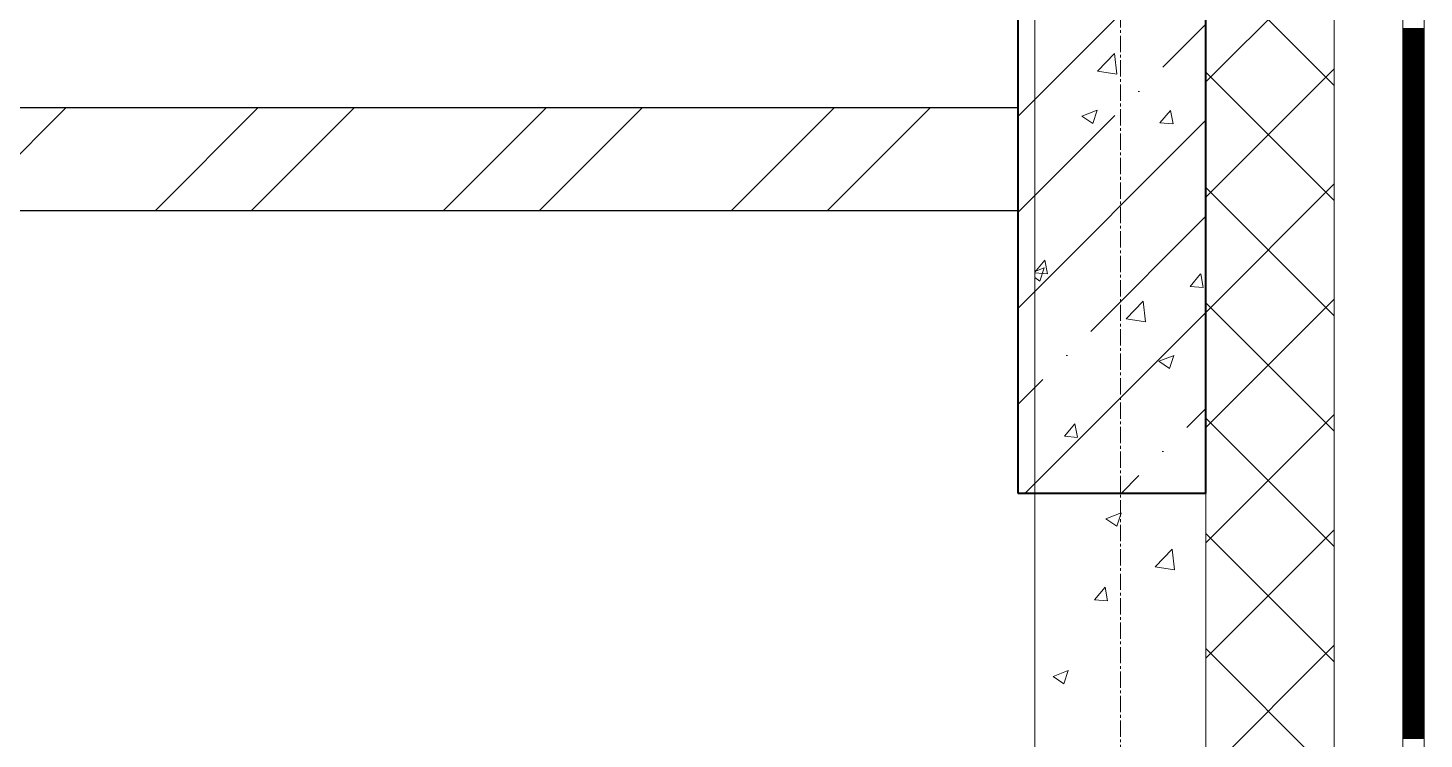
# Model space of a CAD drawing. Header units: millimetres. Extents: x -24360 to 609566, y -391049 to 148426.
# Drawn here: x 260368 to 262000, y -159737 to -158906 of the extents above; entities that cross this region are included whole.
import ezdxf

# ---------------------------------------------------------------- set-up
doc = ezdxf.new("R2010")
doc.units = ezdxf.units.MM
doc.linetypes.add('CENTER2', pattern=[28.575, 19.05, -3.175, 3.175, -3.175])
doc.linetypes.add('HIDDEN2', pattern=[4.7625, 3.175, -1.5875])
for name, color, linetype, lineweight in [('АР_Колонны', 70, 'Continuous', 30), ('АР_Стены ГКЛ', 1, 'Continuous', 15), ('АР_Стены ЖБ', 7, 'Continuous', 30), ('АР_Стены кирпич', 32, 'Continuous', 25), ('АР_Стены ПЕНОблок', 52, 'Continuous', 20), ('АР_Тонкая', 254, 'Continuous', 5), ('АР_Утеплитель', 31, 'Continuous', 0), ('АР_Штриховка', 8, 'Continuous', 0)]:
    doc.layers.add(name, color=color, linetype=linetype, lineweight=lineweight)
doc.layers.add('АР_Оси_РД_100', color=7, linetype='Continuous', lineweight=0, true_color=0x525252)

msp = doc.modelspace()

# ---------------------------------------------------------------- hatches: boundary and pattern name
at = {"layer": 'АР_Штриховка', "linetype": 'Continuous', "lineweight": 5, "true_color": 0x000000}
h = msp.add_hatch(dxfattribs=at)
h.set_pattern_fill('ANSI35', color=18, scale=25, style=0)
h.set_pattern_definition([(45, (241545, -219850), (-112.2532, 112.2532), []), (45, (241657.25, -219850), (-112.2532, 112.2532), [198.4375, -39.6875, 0, -39.6875])])
h.paths.add_polyline_path([(261745, -158250), (261525, -158250), (261525, -159450), (261745, -159450)], flags=0)
at = {"layer": 'АР_Штриховка', "linetype": 'Continuous', "lineweight": 0, "true_color": 0x000000}
h = msp.add_hatch(dxfattribs=at)
h.set_pattern_fill('ANSI32', color=18, scale=25, angle=360, style=0)
h.set_pattern_definition([(45, (241545, -219850), (-168.3798, 168.3798), []), (45, (241657.25, -219850), (-168.3798, 168.3798), [])])
h.paths.add_polyline_path([(261525, -159120), (261525, -159000), (258915, -159000), (258885, -159040), (258915, -159120)], flags=0)

# ---------------------------------------------------------------- linework, layer by layer
at = {"layer": 'АР_Колонны', "color": 18, "linetype": 'HIDDEN2', "lineweight": 25, "true_color": 0x000000}
for p, q in [((261525, -159450), (261525, -158250)), ((261745, -158250), (261745, -159450)), ((261745, -159450), (261525, -159450))]:
    msp.add_line(p, q, dxfattribs=at)
at = {"layer": 'АР_Колонны', "color": 18, "linetype": 'Continuous', "lineweight": 30, "true_color": 0x000000}
for p, q in [((261525, -158250), (261525, -159450)), ((261745, -159450), (261745, -158250)), ((261525, -159450), (261745, -159450))]:
    msp.add_line(p, q, dxfattribs=at)
at = {"layer": 'АР_Оси_РД_100', "linetype": 'CENTER2'}
for q in [(261645, -155721.321), (261645, -158150)]:
    msp.add_line((261645, -167650), q, dxfattribs=at)
at = {"layer": 'АР_Стены ГКЛ', "color": 18, "linetype": 'Continuous', "lineweight": 15, "true_color": 0x000000}
msp.add_line((260545, -159120), (260525, -159120), dxfattribs=at)
at = {"layer": 'АР_Стены ЖБ', "color": 18, "linetype": 'Continuous', "lineweight": 40, "true_color": 0x000000}
for p, q in [((261525, -158250), (261525, -159450)), ((261745, -159450), (261745, -158250)), ((261525, -159450), (261745, -159450))]:
    msp.add_line(p, q, dxfattribs=at)
at = {"layer": 'АР_Стены кирпич', "color": 18, "linetype": 'Continuous', "lineweight": 25, "true_color": 0x000000}
for p, q in [((261525, -159000), (258915, -159000)), ((261525, -159120), (261525, -159000)), ((258915, -159120), (261525, -159120))]:
    msp.add_line(p, q, dxfattribs=at)
at = {"layer": 'АР_Стены ПЕНОблок', "color": 18, "linetype": 'Continuous', "lineweight": 20, "true_color": 0x000000}
for p, q in [((261545, -158150), (261545, -168350)), ((261745, -168350), (261745, -158150))]:
    msp.add_line(p, q, dxfattribs=at)
at = {"layer": 'АР_Тонкая', "color": 18, "linetype": 'Continuous', "lineweight": 5, "true_color": 0x000000}
for p, q in [((261895, -158150), (261895, -168350)), ((261975, -168350), (261975, -158150)), ((261975, -158150), (261975, -168350)), ((262000, -168350), (262000, -158150))]:
    msp.add_line(p, q, dxfattribs=at)
at = {"layer": 'АР_Утеплитель', "color": 18, "linetype": 'Continuous', "lineweight": 0, "true_color": 0x000000}
for p, q in [((261745, -158150), (261745, -168350)), ((261895, -168350), (261895, -158150))]:
    msp.add_line(p, q, dxfattribs=at)
at = {"layer": 'АР_Штриховка', "color": 18, "linetype": 'Continuous', "lineweight": 0, "true_color": 0x000000}
for p, q in [((261745, -158969.44), (261895, -158819.44)), ((261895, -158973.583), (261745, -158823.583)), ((261975, -158907), (262000, -158907)), ((261975, -158908), (262000, -158908)), ((261975, -158909), (262000, -158909)), ((261975, -158910), (262000, -158910)), ((261975, -158911), (262000, -158911)), ((261975, -158912), (262000, -158912)), ((261975, -158913), (262000, -158913)), ((261975, -158914), (262000, -158914)), ((261975, -158915), (262000, -158915)), ((261975, -158916), (262000, -158916)), ((261975, -158917), (262000, -158917)), ((261975, -158918), (262000, -158918)), ((261975, -158919), (262000, -158919)), ((261975, -158920), (262000, -158920)), ((261975, -158921), (262000, -158921)), ((261975, -158922), (262000, -158922)), ((261618.208, -158957.116), (261637.992, -158936.497)), ((261640.823, -158960.616), (261638.016, -158936.494)), ((261975, -158923), (262000, -158923)), ((261975, -158924), (262000, -158924)), ((261975, -158925), (262000, -158925)), ((261975, -158926), (262000, -158926)), ((261975, -158927), (262000, -158927)), ((261975, -158928), (262000, -158928)), ((261975, -158929), (262000, -158929)), ((261975, -158930), (262000, -158930)), ((261975, -158931), (262000, -158931)), ((261975, -158932), (262000, -158932)), ((261975, -158933), (262000, -158933)), ((261975, -158934), (262000, -158934)), ((261975, -158935), (262000, -158935)), ((261975, -158936), (262000, -158936)), ((261975, -158937), (262000, -158937)), ((261975, -158938), (262000, -158938)), ((261745, -159104.144), (261895, -158954.144)), ((261975, -158939), (262000, -158939)), ((261975, -158940), (262000, -158940)), ((261975, -158941), (262000, -158941)), ((261975, -158942), (262000, -158942)), ((261975, -158943), (262000, -158943)), ((261975, -158944), (262000, -158944)), ((261975, -158945), (262000, -158945)), ((261975, -158946), (262000, -158946)), ((261975, -158947), (262000, -158947)), ((261975, -158948), (262000, -158948)), ((261975, -158949), (262000, -158949)), ((261975, -158950), (262000, -158950)), ((261975, -158951), (262000, -158951)), ((261975, -158952), (262000, -158952)), ((261975, -158953), (262000, -158953)), ((261975, -158954), (262000, -158954)), ((261618.226, -158957.154), (261640.816, -158960.658)), ((261895, -159108.287), (261745, -158958.287)), ((261975, -158955), (262000, -158955)), ((261975, -158956), (262000, -158956)), ((261975, -158957), (262000, -158957)), ((261975, -158958), (262000, -158958)), ((261975, -158959), (262000, -158959)), ((261975, -158960), (262000, -158960)), ((261975, -158961), (262000, -158961)), ((261975, -158962), (262000, -158962)), ((261975, -158963), (262000, -158963)), ((261975, -158964), (262000, -158964)), ((261975, -158965), (262000, -158965)), ((261975, -158966), (262000, -158966)), ((261975, -158967), (262000, -158967)), ((261975, -158968), (262000, -158968)), ((261975, -158969), (262000, -158969)), ((261975, -158970), (262000, -158970)), ((261975, -158971), (262000, -158971)), ((261975, -158972), (262000, -158972)), ((261975, -158973), (262000, -158973)), ((261975, -158974), (262000, -158974)), ((261975, -158975), (262000, -158975)), ((261975, -158976), (262000, -158976)), ((261975, -158977), (262000, -158977)), ((261975, -158978), (262000, -158978)), ((261975, -158979), (262000, -158979)), ((261975, -158980), (262000, -158980)), ((261975, -158981), (262000, -158981)), ((261975, -158982), (262000, -158982)), ((261975, -158983), (262000, -158983)), ((261975, -158984), (262000, -158984)), ((261975, -158985), (262000, -158985)), ((261975, -158986), (262000, -158986)), ((261975, -158987), (262000, -158987)), ((261600.06, -159009.481), (261617.845, -159002.654)), ((261612.678, -159018.052), (261617.828, -159002.703)), ((261691.258, -159017.41), (261703.503, -159002.817)), ((261706.527, -159018.724), (261703.591, -159002.802)), ((261975, -158988), (262000, -158988)), ((261975, -158989), (262000, -158989)), ((261975, -158990), (262000, -158990)), ((261975, -158991), (262000, -158991)), ((261975, -158992), (262000, -158992)), ((261975, -158993), (262000, -158993)), ((261975, -158994), (262000, -158994)), ((261975, -158995), (262000, -158995)), ((261975, -158996), (262000, -158996)), ((261975, -158997), (262000, -158997)), ((261975, -158998), (262000, -158998)), ((261975, -158999), (262000, -158999)), ((261975, -159000), (262000, -159000)), ((261975, -159001), (262000, -159001)), ((261975, -159002), (262000, -159002)), ((261975, -159003), (262000, -159003)), ((261600.039, -159009.529), (261612.673, -159018.051)), ((261691.258, -159017.412), (261706.44, -159018.74)), ((261975, -159004), (262000, -159004)), ((261975, -159005), (262000, -159005)), ((261975, -159006), (262000, -159006)), ((261975, -159007), (262000, -159007)), ((261975, -159008), (262000, -159008)), ((261975, -159009), (262000, -159009)), ((261975, -159010), (262000, -159010)), ((261975, -159011), (262000, -159011)), ((261975, -159012), (262000, -159012)), ((261975, -159013), (262000, -159013)), ((261975, -159014), (262000, -159014)), ((261975, -159015), (262000, -159015)), ((261975, -159016), (262000, -159016)), ((261975, -159017), (262000, -159017)), ((261975, -159018), (262000, -159018)), ((261975, -159019), (262000, -159019)), ((261975, -159020), (262000, -159020)), ((261975, -159021), (262000, -159021)), ((261975, -159022), (262000, -159022)), ((261975, -159023), (262000, -159023)), ((261975, -159024), (262000, -159024)), ((261975, -159025), (262000, -159025)), ((261975, -159026), (262000, -159026)), ((261975, -159027), (262000, -159027)), ((261975, -159028), (262000, -159028)), ((261975, -159029), (262000, -159029)), ((261975, -159030), (262000, -159030)), ((261975, -159031), (262000, -159031)), ((261975, -159032), (262000, -159032)), ((261975, -159033), (262000, -159033)), ((261975, -159034), (262000, -159034)), ((261975, -159035), (262000, -159035)), ((261975, -159036), (262000, -159036)), ((261975, -159037), (262000, -159037)), ((261975, -159038), (262000, -159038)), ((261975, -159039), (262000, -159039)), ((261975, -159040), (262000, -159040)), ((261975, -159041), (262000, -159041)), ((261975, -159042), (262000, -159042)), ((261975, -159043), (262000, -159043)), ((261975, -159044), (262000, -159044)), ((261975, -159045), (262000, -159045)), ((261975, -159046), (262000, -159046)), ((261975, -159047), (262000, -159047)), ((261975, -159048), (262000, -159048)), ((261975, -159049), (262000, -159049)), ((261975, -159050), (262000, -159050)), ((261975, -159051), (262000, -159051)), ((261975, -159052), (262000, -159052)), ((261975, -159053), (262000, -159053)), ((261975, -159054), (262000, -159054)), ((261975, -159055), (262000, -159055)), ((261975, -159056), (262000, -159056)), ((261975, -159057), (262000, -159057)), ((261975, -159058), (262000, -159058)), ((261975, -159059), (262000, -159059)), ((261975, -159060), (262000, -159060)), ((261975, -159061), (262000, -159061)), ((261975, -159062), (262000, -159062)), ((261975, -159063), (262000, -159063)), ((261975, -159064), (262000, -159064)), ((261975, -159065), (262000, -159065)), ((261975, -159066), (262000, -159066)), ((261975, -159067), (262000, -159067)), ((261975, -159068), (262000, -159068)), ((261975, -159069), (262000, -159069)), ((261975, -159070), (262000, -159070)), ((261975, -159071), (262000, -159071)), ((261975, -159072), (262000, -159072)), ((261975, -159073), (262000, -159073)), ((261975, -159074), (262000, -159074)), ((261975, -159075), (262000, -159075)), ((261975, -159076), (262000, -159076)), ((261975, -159077), (262000, -159077)), ((261975, -159078), (262000, -159078)), ((261975, -159079), (262000, -159079)), ((261975, -159080), (262000, -159080)), ((261975, -159081), (262000, -159081)), ((261975, -159082), (262000, -159082)), ((261975, -159083), (262000, -159083)), ((261975, -159084), (262000, -159084)), ((261975, -159085), (262000, -159085)), ((261745, -159238.847), (261895, -159088.847)), ((261895, -159242.991), (261745, -159092.991)), ((261975, -159086), (262000, -159086)), ((261975, -159087), (262000, -159087)), ((261975, -159088), (262000, -159088)), ((261975, -159089), (262000, -159089)), ((261975, -159090), (262000, -159090)), ((261975, -159091), (262000, -159091)), ((261975, -159092), (262000, -159092)), ((261975, -159093), (262000, -159093)), ((261975, -159094), (262000, -159094)), ((261975, -159095), (262000, -159095)), ((261975, -159096), (262000, -159096)), ((261975, -159097), (262000, -159097)), ((261975, -159098), (262000, -159098)), ((261975, -159099), (262000, -159099)), ((261975, -159100), (262000, -159100)), ((261975, -159101), (262000, -159101)), ((261975, -159102), (262000, -159102)), ((261975, -159103), (262000, -159103)), ((261975, -159104), (262000, -159104)), ((261975, -159105), (262000, -159105)), ((261975, -159106), (262000, -159106)), ((261975, -159107), (262000, -159107)), ((261975, -159108), (262000, -159108)), ((261975, -159109), (262000, -159109)), ((261975, -159110), (262000, -159110)), ((261975, -159111), (262000, -159111)), ((261975, -159112), (262000, -159112)), ((261975, -159113), (262000, -159113)), ((261975, -159114), (262000, -159114)), ((261975, -159115), (262000, -159115)), ((261975, -159116), (262000, -159116)), ((261975, -159117), (262000, -159117)), ((261975, -159118), (262000, -159118)), ((261975, -159119), (262000, -159119)), ((261975, -159120), (262000, -159120)), ((261975, -159121), (262000, -159121)), ((261975, -159122), (262000, -159122)), ((261975, -159123), (262000, -159123)), ((261975, -159124), (262000, -159124)), ((261975, -159125), (262000, -159125)), ((261975, -159126), (262000, -159126)), ((261975, -159127), (262000, -159127)), ((261975, -159128), (262000, -159128)), ((261975, -159129), (262000, -159129)), ((261975, -159130), (262000, -159130)), ((261975, -159131), (262000, -159131)), ((261975, -159132), (262000, -159132)), ((261975, -159133), (262000, -159133)), ((261975, -159134), (262000, -159134)), ((261975, -159135), (262000, -159135)), ((261975, -159136), (262000, -159136)), ((261975, -159137), (262000, -159137)), ((261975, -159138), (262000, -159138)), ((261975, -159139), (262000, -159139)), ((261975, -159140), (262000, -159140)), ((261975, -159141), (262000, -159141)), ((261975, -159142), (262000, -159142)), ((261975, -159143), (262000, -159143)), ((261975, -159144), (262000, -159144)), ((261975, -159145), (262000, -159145)), ((261975, -159146), (262000, -159146)), ((261975, -159147), (262000, -159147)), ((261975, -159148), (262000, -159148)), ((261975, -159149), (262000, -159149)), ((261975, -159150), (262000, -159150)), ((261975, -159151), (262000, -159151)), ((261975, -159152), (262000, -159152)), ((261975, -159153), (262000, -159153)), ((261975, -159154), (262000, -159154)), ((261975, -159155), (262000, -159155)), ((261975, -159156), (262000, -159156)), ((261975, -159157), (262000, -159157)), ((261975, -159158), (262000, -159158)), ((261975, -159159), (262000, -159159)), ((261975, -159160), (262000, -159160)), ((261975, -159161), (262000, -159161)), ((261975, -159162), (262000, -159162)), ((261975, -159163), (262000, -159163)), ((261975, -159164), (262000, -159164)), ((261975, -159165), (262000, -159165)), ((261975, -159166), (262000, -159166)), ((261975, -159167), (262000, -159167)), ((261545, -159191.714), (261556.562, -159177.935)), ((261559.586, -159193.842), (261556.649, -159177.92)), ((261975, -159168), (262000, -159168)), ((261975, -159169), (262000, -159169)), ((261975, -159170), (262000, -159170)), ((261975, -159171), (262000, -159171)), ((261975, -159172), (262000, -159172)), ((261975, -159173), (262000, -159173)), ((261975, -159174), (262000, -159174)), ((261975, -159175), (262000, -159175)), ((261975, -159176), (262000, -159176)), ((261975, -159177), (262000, -159177)), ((261975, -159178), (262000, -159178)), ((261975, -159179), (262000, -159179)), ((261975, -159180), (262000, -159180)), ((261975, -159181), (262000, -159181)), ((261975, -159182), (262000, -159182)), ((261975, -159183), (262000, -159183)), ((261545, -159191.081), (261556.043, -159186.842)), ((261545, -159192.589), (261559.498, -159193.858)), ((261545, -159198.279), (261550.871, -159202.239)), ((261550.876, -159202.24), (261556.026, -159186.891)), ((261726.501, -159208.467), (261738.746, -159193.874)), ((261741.77, -159209.781), (261738.833, -159193.859)), ((261975, -159184), (262000, -159184)), ((261975, -159185), (262000, -159185)), ((261975, -159186), (262000, -159186)), ((261975, -159187), (262000, -159187)), ((261975, -159188), (262000, -159188)), ((261975, -159189), (262000, -159189)), ((261975, -159190), (262000, -159190)), ((261975, -159191), (262000, -159191)), ((261975, -159192), (262000, -159192)), ((261975, -159193), (262000, -159193)), ((261975, -159194), (262000, -159194)), ((261975, -159195), (262000, -159195)), ((261975, -159196), (262000, -159196)), ((261975, -159197), (262000, -159197)), ((261975, -159198), (262000, -159198)), ((261975, -159199), (262000, -159199)), ((261726.501, -159208.469), (261741.683, -159209.797)), ((261975, -159200), (262000, -159200)), ((261975, -159201), (262000, -159201)), ((261975, -159202), (262000, -159202)), ((261975, -159203), (262000, -159203)), ((261975, -159204), (262000, -159204)), ((261975, -159205), (262000, -159205)), ((261975, -159206), (262000, -159206)), ((261975, -159207), (262000, -159207)), ((261975, -159208), (262000, -159208)), ((261975, -159209), (262000, -159209)), ((261975, -159210), (262000, -159210)), ((261975, -159211), (262000, -159211)), ((261975, -159212), (262000, -159212)), ((261975, -159213), (262000, -159213)), ((261975, -159214), (262000, -159214)), ((261975, -159215), (262000, -159215)), ((261975, -159216), (262000, -159216)), ((261651.883, -159246.584), (261671.667, -159225.965)), ((261674.497, -159250.085), (261671.691, -159225.962)), ((261745, -159373.551), (261895, -159223.551)), ((261895, -159377.695), (261745, -159227.695)), ((261975, -159217), (262000, -159217)), ((261975, -159218), (262000, -159218)), ((261975, -159219), (262000, -159219)), ((261975, -159220), (262000, -159220)), ((261975, -159221), (262000, -159221)), ((261975, -159222), (262000, -159222)), ((261975, -159223), (262000, -159223)), ((261975, -159224), (262000, -159224)), ((261975, -159225), (262000, -159225)), ((261975, -159226), (262000, -159226)), ((261975, -159227), (262000, -159227)), ((261975, -159228), (262000, -159228)), ((261975, -159229), (262000, -159229)), ((261975, -159230), (262000, -159230)), ((261975, -159231), (262000, -159231)), ((261975, -159232), (262000, -159232)), ((261651.901, -159246.622), (261674.491, -159250.126)), ((261975, -159233), (262000, -159233)), ((261975, -159234), (262000, -159234)), ((261975, -159235), (262000, -159235)), ((261975, -159236), (262000, -159236)), ((261975, -159237), (262000, -159237)), ((261975, -159238), (262000, -159238)), ((261975, -159239), (262000, -159239)), ((261975, -159240), (262000, -159240)), ((261975, -159241), (262000, -159241)), ((261975, -159242), (262000, -159242)), ((261975, -159243), (262000, -159243)), ((261975, -159244), (262000, -159244)), ((261975, -159245), (262000, -159245)), ((261975, -159246), (262000, -159246)), ((261975, -159247), (262000, -159247)), ((261975, -159248), (262000, -159248)), ((261975, -159249), (262000, -159249)), ((261975, -159250), (262000, -159250)), ((261975, -159251), (262000, -159251)), ((261975, -159252), (262000, -159252)), ((261975, -159253), (262000, -159253)), ((261975, -159254), (262000, -159254)), ((261975, -159255), (262000, -159255)), ((261975, -159256), (262000, -159256)), ((261975, -159257), (262000, -159257)), ((261975, -159258), (262000, -159258)), ((261975, -159259), (262000, -159259)), ((261975, -159260), (262000, -159260)), ((261975, -159261), (262000, -159261)), ((261975, -159262), (262000, -159262)), ((261975, -159263), (262000, -159263)), ((261975, -159264), (262000, -159264)), ((261975, -159265), (262000, -159265)), ((261975, -159266), (262000, -159266)), ((261975, -159267), (262000, -159267)), ((261975, -159268), (262000, -159268)), ((261975, -159269), (262000, -159269)), ((261975, -159270), (262000, -159270)), ((261975, -159271), (262000, -159271)), ((261975, -159272), (262000, -159272)), ((261975, -159273), (262000, -159273)), ((261975, -159274), (262000, -159274)), ((261975, -159275), (262000, -159275)), ((261975, -159276), (262000, -159276)), ((261975, -159277), (262000, -159277)), ((261975, -159278), (262000, -159278)), ((261975, -159279), (262000, -159279)), ((261975, -159280), (262000, -159280)), ((261975, -159281), (262000, -159281)), ((261689.851, -159295.982), (261702.485, -159304.504)), ((261689.873, -159295.934), (261707.657, -159289.107)), ((261702.49, -159304.506), (261707.64, -159289.157)), ((261975, -159282), (262000, -159282)), ((261975, -159283), (262000, -159283)), ((261975, -159284), (262000, -159284)), ((261975, -159285), (262000, -159285)), ((261975, -159286), (262000, -159286)), ((261975, -159287), (262000, -159287)), ((261975, -159288), (262000, -159288)), ((261975, -159289), (262000, -159289)), ((261975, -159290), (262000, -159290)), ((261975, -159291), (262000, -159291)), ((261975, -159292), (262000, -159292)), ((261975, -159293), (262000, -159293)), ((261975, -159294), (262000, -159294)), ((261975, -159295), (262000, -159295)), ((261975, -159296), (262000, -159296)), ((261975, -159297), (262000, -159297)), ((261975, -159298), (262000, -159298)), ((261975, -159299), (262000, -159299)), ((261975, -159300), (262000, -159300)), ((261975, -159301), (262000, -159301)), ((261975, -159302), (262000, -159302)), ((261975, -159303), (262000, -159303)), ((261975, -159304), (262000, -159304)), ((261975, -159305), (262000, -159305)), ((261975, -159306), (262000, -159306)), ((261975, -159307), (262000, -159307)), ((261975, -159308), (262000, -159308)), ((261975, -159309), (262000, -159309)), ((261975, -159310), (262000, -159310)), ((261975, -159311), (262000, -159311)), ((261975, -159312), (262000, -159312)), ((261975, -159313), (262000, -159313)), ((261975, -159314), (262000, -159314)), ((261975, -159315), (262000, -159315)), ((261975, -159316), (262000, -159316)), ((261975, -159317), (262000, -159317)), ((261975, -159318), (262000, -159318)), ((261975, -159319), (262000, -159319)), ((261975, -159320), (262000, -159320)), ((261975, -159321), (262000, -159321)), ((261975, -159322), (262000, -159322)), ((261975, -159323), (262000, -159323)), ((261975, -159324), (262000, -159324)), ((261975, -159325), (262000, -159325)), ((261975, -159326), (262000, -159326)), ((261975, -159327), (262000, -159327)), ((261975, -159328), (262000, -159328)), ((261975, -159329), (262000, -159329)), ((261975, -159330), (262000, -159330)), ((261975, -159331), (262000, -159331)), ((261975, -159332), (262000, -159332)), ((261975, -159333), (262000, -159333)), ((261975, -159334), (262000, -159334)), ((261975, -159335), (262000, -159335)), ((261975, -159336), (262000, -159336)), ((261975, -159337), (262000, -159337)), ((261975, -159338), (262000, -159338)), ((261975, -159339), (262000, -159339)), ((261975, -159340), (262000, -159340)), ((261975, -159341), (262000, -159341)), ((261975, -159342), (262000, -159342)), ((261975, -159343), (262000, -159343)), ((261975, -159344), (262000, -159344)), ((261975, -159345), (262000, -159345)), ((261975, -159346), (262000, -159346)), ((261745, -159508.255), (261895, -159358.255)), ((261895, -159512.399), (261745, -159362.399)), ((261975, -159347), (262000, -159347)), ((261975, -159348), (262000, -159348)), ((261975, -159349), (262000, -159349)), ((261975, -159350), (262000, -159350)), ((261975, -159351), (262000, -159351)), ((261975, -159352), (262000, -159352)), ((261975, -159353), (262000, -159353)), ((261975, -159354), (262000, -159354)), ((261975, -159355), (262000, -159355)), ((261975, -159356), (262000, -159356)), ((261975, -159357), (262000, -159357)), ((261975, -159358), (262000, -159358)), ((261975, -159359), (262000, -159359)), ((261975, -159360), (262000, -159360)), ((261975, -159361), (262000, -159361)), ((261975, -159362), (262000, -159362)), ((261975, -159363), (262000, -159363)), ((261579.56, -159383.585), (261591.805, -159368.992)), ((261594.829, -159384.899), (261591.892, -159368.977)), ((261975, -159364), (262000, -159364)), ((261975, -159365), (262000, -159365)), ((261975, -159366), (262000, -159366)), ((261975, -159367), (262000, -159367)), ((261975, -159368), (262000, -159368)), ((261975, -159369), (262000, -159369)), ((261975, -159370), (262000, -159370)), ((261975, -159371), (262000, -159371)), ((261975, -159372), (262000, -159372)), ((261975, -159373), (262000, -159373)), ((261975, -159374), (262000, -159374)), ((261975, -159375), (262000, -159375)), ((261975, -159376), (262000, -159376)), ((261975, -159377), (262000, -159377)), ((261975, -159378), (262000, -159378)), ((261975, -159379), (262000, -159379)), ((261579.56, -159383.586), (261594.742, -159384.915)), ((261975, -159380), (262000, -159380)), ((261975, -159381), (262000, -159381)), ((261975, -159382), (262000, -159382)), ((261975, -159383), (262000, -159383)), ((261975, -159384), (262000, -159384)), ((261975, -159385), (262000, -159385)), ((261975, -159386), (262000, -159386)), ((261975, -159387), (262000, -159387)), ((261975, -159388), (262000, -159388)), ((261975, -159389), (262000, -159389)), ((261975, -159390), (262000, -159390)), ((261975, -159391), (262000, -159391)), ((261975, -159392), (262000, -159392)), ((261975, -159393), (262000, -159393)), ((261975, -159394), (262000, -159394)), ((261975, -159395), (262000, -159395)), ((261975, -159396), (262000, -159396)), ((261975, -159397), (262000, -159397)), ((261975, -159398), (262000, -159398)), ((261975, -159399), (262000, -159399)), ((261975, -159400), (262000, -159400)), ((261975, -159401), (262000, -159401)), ((261975, -159402), (262000, -159402)), ((261975, -159403), (262000, -159403)), ((261975, -159404), (262000, -159404)), ((261975, -159405), (262000, -159405)), ((261975, -159406), (262000, -159406)), ((261975, -159407), (262000, -159407)), ((261975, -159408), (262000, -159408)), ((261975, -159409), (262000, -159409)), ((261975, -159410), (262000, -159410)), ((261975, -159411), (262000, -159411)), ((261975, -159412), (262000, -159412)), ((261975, -159413), (262000, -159413)), ((261975, -159414), (262000, -159414)), ((261975, -159415), (262000, -159415)), ((261975, -159416), (262000, -159416)), ((261975, -159417), (262000, -159417)), ((261975, -159418), (262000, -159418)), ((261975, -159419), (262000, -159419)), ((261975, -159420), (262000, -159420)), ((261975, -159421), (262000, -159421)), ((261975, -159422), (262000, -159422)), ((261975, -159423), (262000, -159423)), ((261975, -159424), (262000, -159424)), ((261975, -159425), (262000, -159425)), ((261975, -159426), (262000, -159426)), ((261975, -159427), (262000, -159427)), ((261975, -159428), (262000, -159428)), ((261975, -159429), (262000, -159429)), ((261975, -159430), (262000, -159430)), ((261975, -159431), (262000, -159431)), ((261975, -159432), (262000, -159432)), ((261975, -159433), (262000, -159433)), ((261975, -159434), (262000, -159434)), ((261975, -159435), (262000, -159435)), ((261975, -159436), (262000, -159436)), ((261975, -159437), (262000, -159437)), ((261975, -159438), (262000, -159438)), ((261975, -159439), (262000, -159439)), ((261975, -159440), (262000, -159440)), ((261975, -159441), (262000, -159441)), ((261975, -159442), (262000, -159442)), ((261975, -159443), (262000, -159443)), ((261975, -159444), (262000, -159444)), ((261975, -159445), (262000, -159445)), ((261975, -159446), (262000, -159446)), ((261975, -159447), (262000, -159447)), ((261975, -159448), (262000, -159448)), ((261975, -159449), (262000, -159449)), ((261975, -159450), (262000, -159450)), ((261975, -159451), (262000, -159451)), ((261975, -159452), (262000, -159452)), ((261975, -159453), (262000, -159453)), ((261975, -159454), (262000, -159454)), ((261975, -159455), (262000, -159455)), ((261975, -159456), (262000, -159456)), ((261975, -159457), (262000, -159457)), ((261975, -159458), (262000, -159458)), ((261975, -159459), (262000, -159459)), ((261975, -159460), (262000, -159460)), ((261628.07, -159480.122), (261645.855, -159473.295)), ((261640.688, -159488.694), (261645.838, -159473.344)), ((261975, -159461), (262000, -159461)), ((261975, -159462), (262000, -159462)), ((261975, -159463), (262000, -159463)), ((261975, -159464), (262000, -159464)), ((261975, -159465), (262000, -159465)), ((261975, -159466), (262000, -159466)), ((261975, -159467), (262000, -159467)), ((261975, -159468), (262000, -159468)), ((261975, -159469), (262000, -159469)), ((261975, -159470), (262000, -159470)), ((261975, -159471), (262000, -159471)), ((261975, -159472), (262000, -159472)), ((261975, -159473), (262000, -159473)), ((261975, -159474), (262000, -159474)), ((261975, -159475), (262000, -159475)), ((261975, -159476), (262000, -159476)), ((261975, -159477), (262000, -159477)), ((261628.049, -159480.17), (261640.683, -159488.692)), ((261745, -159642.959), (261895, -159492.959)), ((261975, -159478), (262000, -159478)), ((261975, -159479), (262000, -159479)), ((261975, -159480), (262000, -159480)), ((261975, -159481), (262000, -159481)), ((261975, -159482), (262000, -159482)), ((261975, -159483), (262000, -159483)), ((261975, -159484), (262000, -159484)), ((261975, -159485), (262000, -159485)), ((261975, -159486), (262000, -159486)), ((261975, -159487), (262000, -159487)), ((261975, -159488), (262000, -159488)), ((261975, -159489), (262000, -159489)), ((261975, -159490), (262000, -159490)), ((261975, -159491), (262000, -159491)), ((261975, -159492), (262000, -159492)), ((261975, -159493), (262000, -159493)), ((261895, -159647.103), (261745, -159497.103)), ((261975, -159494), (262000, -159494)), ((261975, -159495), (262000, -159495)), ((261975, -159496), (262000, -159496)), ((261975, -159497), (262000, -159497)), ((261975, -159498), (262000, -159498)), ((261975, -159499), (262000, -159499)), ((261975, -159500), (262000, -159500)), ((261975, -159501), (262000, -159501)), ((261975, -159502), (262000, -159502)), ((261975, -159503), (262000, -159503)), ((261975, -159504), (262000, -159504)), ((261975, -159505), (262000, -159505)), ((261975, -159506), (262000, -159506)), ((261975, -159507), (262000, -159507)), ((261975, -159508), (262000, -159508)), ((261975, -159509), (262000, -159509)), ((261685.558, -159536.052), (261705.342, -159515.434)), ((261708.172, -159539.553), (261705.366, -159515.431)), ((261975, -159510), (262000, -159510)), ((261975, -159511), (262000, -159511)), ((261975, -159512), (262000, -159512)), ((261975, -159513), (262000, -159513)), ((261975, -159514), (262000, -159514)), ((261975, -159515), (262000, -159515)), ((261975, -159516), (262000, -159516)), ((261975, -159517), (262000, -159517)), ((261975, -159518), (262000, -159518)), ((261975, -159519), (262000, -159519)), ((261975, -159520), (262000, -159520)), ((261975, -159521), (262000, -159521)), ((261975, -159522), (262000, -159522)), ((261975, -159523), (262000, -159523)), ((261975, -159524), (262000, -159524)), ((261975, -159525), (262000, -159525)), ((261975, -159526), (262000, -159526)), ((261685.576, -159536.09), (261708.166, -159539.594)), ((261975, -159527), (262000, -159527)), ((261975, -159528), (262000, -159528)), ((261975, -159529), (262000, -159529)), ((261975, -159530), (262000, -159530)), ((261975, -159531), (262000, -159531)), ((261975, -159532), (262000, -159532)), ((261975, -159533), (262000, -159533)), ((261975, -159534), (262000, -159534)), ((261975, -159535), (262000, -159535)), ((261975, -159536), (262000, -159536)), ((261975, -159537), (262000, -159537)), ((261975, -159538), (262000, -159538)), ((261975, -159539), (262000, -159539)), ((261975, -159540), (262000, -159540)), ((261975, -159541), (262000, -159541)), ((261975, -159542), (262000, -159542)), ((261975, -159543), (262000, -159543)), ((261975, -159544), (262000, -159544)), ((261975, -159545), (262000, -159545)), ((261975, -159546), (262000, -159546)), ((261975, -159547), (262000, -159547)), ((261975, -159548), (262000, -159548)), ((261975, -159549), (262000, -159549)), ((261975, -159550), (262000, -159550)), ((261975, -159551), (262000, -159551)), ((261975, -159552), (262000, -159552)), ((261975, -159553), (262000, -159553)), ((261975, -159554), (262000, -159554)), ((261975, -159555), (262000, -159555)), ((261975, -159556), (262000, -159556)), ((261975, -159557), (262000, -159557)), ((261975, -159558), (262000, -159558)), ((261614.803, -159574.642), (261627.048, -159560.049)), ((261614.803, -159574.643), (261629.985, -159575.971)), ((261630.072, -159575.955), (261627.135, -159560.034)), ((261975, -159559), (262000, -159559)), ((261975, -159560), (262000, -159560)), ((261975, -159561), (262000, -159561)), ((261975, -159562), (262000, -159562)), ((261975, -159563), (262000, -159563)), ((261975, -159564), (262000, -159564)), ((261975, -159565), (262000, -159565)), ((261975, -159566), (262000, -159566)), ((261975, -159567), (262000, -159567)), ((261975, -159568), (262000, -159568)), ((261975, -159569), (262000, -159569)), ((261975, -159570), (262000, -159570)), ((261975, -159571), (262000, -159571)), ((261975, -159572), (262000, -159572)), ((261975, -159573), (262000, -159573)), ((261975, -159574), (262000, -159574)), ((261975, -159575), (262000, -159575)), ((261975, -159576), (262000, -159576)), ((261975, -159577), (262000, -159577)), ((261975, -159578), (262000, -159578)), ((261975, -159579), (262000, -159579)), ((261975, -159580), (262000, -159580)), ((261975, -159581), (262000, -159581)), ((261975, -159582), (262000, -159582)), ((261975, -159583), (262000, -159583)), ((261975, -159584), (262000, -159584)), ((261975, -159585), (262000, -159585)), ((261975, -159586), (262000, -159586)), ((261975, -159587), (262000, -159587)), ((261975, -159588), (262000, -159588)), ((261975, -159589), (262000, -159589)), ((261975, -159590), (262000, -159590)), ((261975, -159591), (262000, -159591)), ((261975, -159592), (262000, -159592)), ((261975, -159593), (262000, -159593)), ((261975, -159594), (262000, -159594)), ((261975, -159595), (262000, -159595)), ((261975, -159596), (262000, -159596)), ((261975, -159597), (262000, -159597)), ((261975, -159598), (262000, -159598)), ((261975, -159599), (262000, -159599)), ((261975, -159600), (262000, -159600)), ((261975, -159601), (262000, -159601)), ((261975, -159602), (262000, -159602)), ((261975, -159603), (262000, -159603)), ((261975, -159604), (262000, -159604)), ((261975, -159605), (262000, -159605)), ((261975, -159606), (262000, -159606)), ((261975, -159607), (262000, -159607)), ((261975, -159608), (262000, -159608)), ((261975, -159609), (262000, -159609)), ((261975, -159610), (262000, -159610)), ((261975, -159611), (262000, -159611)), ((261975, -159612), (262000, -159612)), ((261975, -159613), (262000, -159613)), ((261975, -159614), (262000, -159614)), ((261975, -159615), (262000, -159615)), ((261975, -159616), (262000, -159616)), ((261975, -159617), (262000, -159617)), ((261975, -159618), (262000, -159618)), ((261975, -159619), (262000, -159619)), ((261975, -159620), (262000, -159620)), ((261975, -159621), (262000, -159621)), ((261975, -159622), (262000, -159622)), ((261975, -159623), (262000, -159623)), ((261975, -159624), (262000, -159624)), ((261745, -159777.663), (261895, -159627.663)), ((261895, -159781.806), (261745, -159631.806)), ((261975, -159625), (262000, -159625)), ((261975, -159626), (262000, -159626)), ((261975, -159627), (262000, -159627)), ((261975, -159628), (262000, -159628)), ((261975, -159629), (262000, -159629)), ((261975, -159630), (262000, -159630)), ((261975, -159631), (262000, -159631)), ((261975, -159632), (262000, -159632)), ((261975, -159633), (262000, -159633)), ((261975, -159634), (262000, -159634)), ((261975, -159635), (262000, -159635)), ((261975, -159636), (262000, -159636)), ((261975, -159637), (262000, -159637)), ((261975, -159638), (262000, -159638)), ((261975, -159639), (262000, -159639)), ((261975, -159640), (262000, -159640)), ((261975, -159641), (262000, -159641)), ((261975, -159642), (262000, -159642)), ((261975, -159643), (262000, -159643)), ((261975, -159644), (262000, -159644)), ((261975, -159645), (262000, -159645)), ((261975, -159646), (262000, -159646)), ((261975, -159647), (262000, -159647)), ((261975, -159648), (262000, -159648)), ((261975, -159649), (262000, -159649)), ((261975, -159650), (262000, -159650)), ((261975, -159651), (262000, -159651)), ((261975, -159652), (262000, -159652)), ((261975, -159653), (262000, -159653)), ((261975, -159654), (262000, -159654)), ((261975, -159655), (262000, -159655)), ((261975, -159656), (262000, -159656)), ((261566.247, -159664.358), (261578.881, -159672.88)), ((261566.268, -159664.31), (261584.053, -159657.483)), ((261578.886, -159672.881), (261584.036, -159657.532)), ((261975, -159657), (262000, -159657)), ((261975, -159658), (262000, -159658)), ((261975, -159659), (262000, -159659)), ((261975, -159660), (262000, -159660)), ((261975, -159661), (262000, -159661)), ((261975, -159662), (262000, -159662)), ((261975, -159663), (262000, -159663)), ((261975, -159664), (262000, -159664)), ((261975, -159665), (262000, -159665)), ((261975, -159666), (262000, -159666)), ((261975, -159667), (262000, -159667)), ((261975, -159668), (262000, -159668)), ((261975, -159669), (262000, -159669)), ((261975, -159670), (262000, -159670)), ((261975, -159671), (262000, -159671)), ((261975, -159672), (262000, -159672)), ((261975, -159673), (262000, -159673)), ((261975, -159674), (262000, -159674)), ((261975, -159675), (262000, -159675)), ((261975, -159676), (262000, -159676)), ((261975, -159677), (262000, -159677)), ((261975, -159678), (262000, -159678)), ((261975, -159679), (262000, -159679)), ((261975, -159680), (262000, -159680)), ((261975, -159681), (262000, -159681)), ((261975, -159682), (262000, -159682)), ((261975, -159683), (262000, -159683)), ((261975, -159684), (262000, -159684)), ((261975, -159685), (262000, -159685)), ((261975, -159686), (262000, -159686)), ((261975, -159687), (262000, -159687)), ((261975, -159688), (262000, -159688)), ((261975, -159689), (262000, -159689)), ((261975, -159690), (262000, -159690)), ((261975, -159691), (262000, -159691)), ((261975, -159692), (262000, -159692)), ((261975, -159693), (262000, -159693)), ((261975, -159694), (262000, -159694)), ((261975, -159695), (262000, -159695)), ((261975, -159696), (262000, -159696)), ((261975, -159697), (262000, -159697)), ((261975, -159698), (262000, -159698)), ((261975, -159699), (262000, -159699)), ((261975, -159700), (262000, -159700)), ((261975, -159701), (262000, -159701)), ((261975, -159702), (262000, -159702)), ((261975, -159703), (262000, -159703)), ((261975, -159704), (262000, -159704)), ((261975, -159705), (262000, -159705)), ((261975, -159706), (262000, -159706)), ((261975, -159707), (262000, -159707)), ((261975, -159708), (262000, -159708)), ((261975, -159709), (262000, -159709)), ((261975, -159710), (262000, -159710)), ((261975, -159711), (262000, -159711)), ((261975, -159712), (262000, -159712)), ((261975, -159713), (262000, -159713)), ((261975, -159714), (262000, -159714)), ((261975, -159715), (262000, -159715)), ((261975, -159716), (262000, -159716)), ((261975, -159717), (262000, -159717)), ((261975, -159718), (262000, -159718)), ((261975, -159719), (262000, -159719)), ((261975, -159720), (262000, -159720)), ((261975, -159721), (262000, -159721)), ((261975, -159722), (262000, -159722)), ((261975, -159723), (262000, -159723)), ((261975, -159724), (262000, -159724)), ((261975, -159725), (262000, -159725)), ((261975, -159726), (262000, -159726)), ((261975, -159727), (262000, -159727)), ((261975, -159728), (262000, -159728)), ((261975, -159729), (262000, -159729)), ((261975, -159730), (262000, -159730)), ((261975, -159731), (262000, -159731)), ((261975, -159732), (262000, -159732)), ((261975, -159733), (262000, -159733)), ((261975, -159734), (262000, -159734)), ((261975, -159735), (262000, -159735)), ((261975, -159736), (262000, -159736)), ((261975, -159737), (262000, -159737))]:
    msp.add_line(p, q, dxfattribs=at)

doc.saveas('drawing.dxf')
